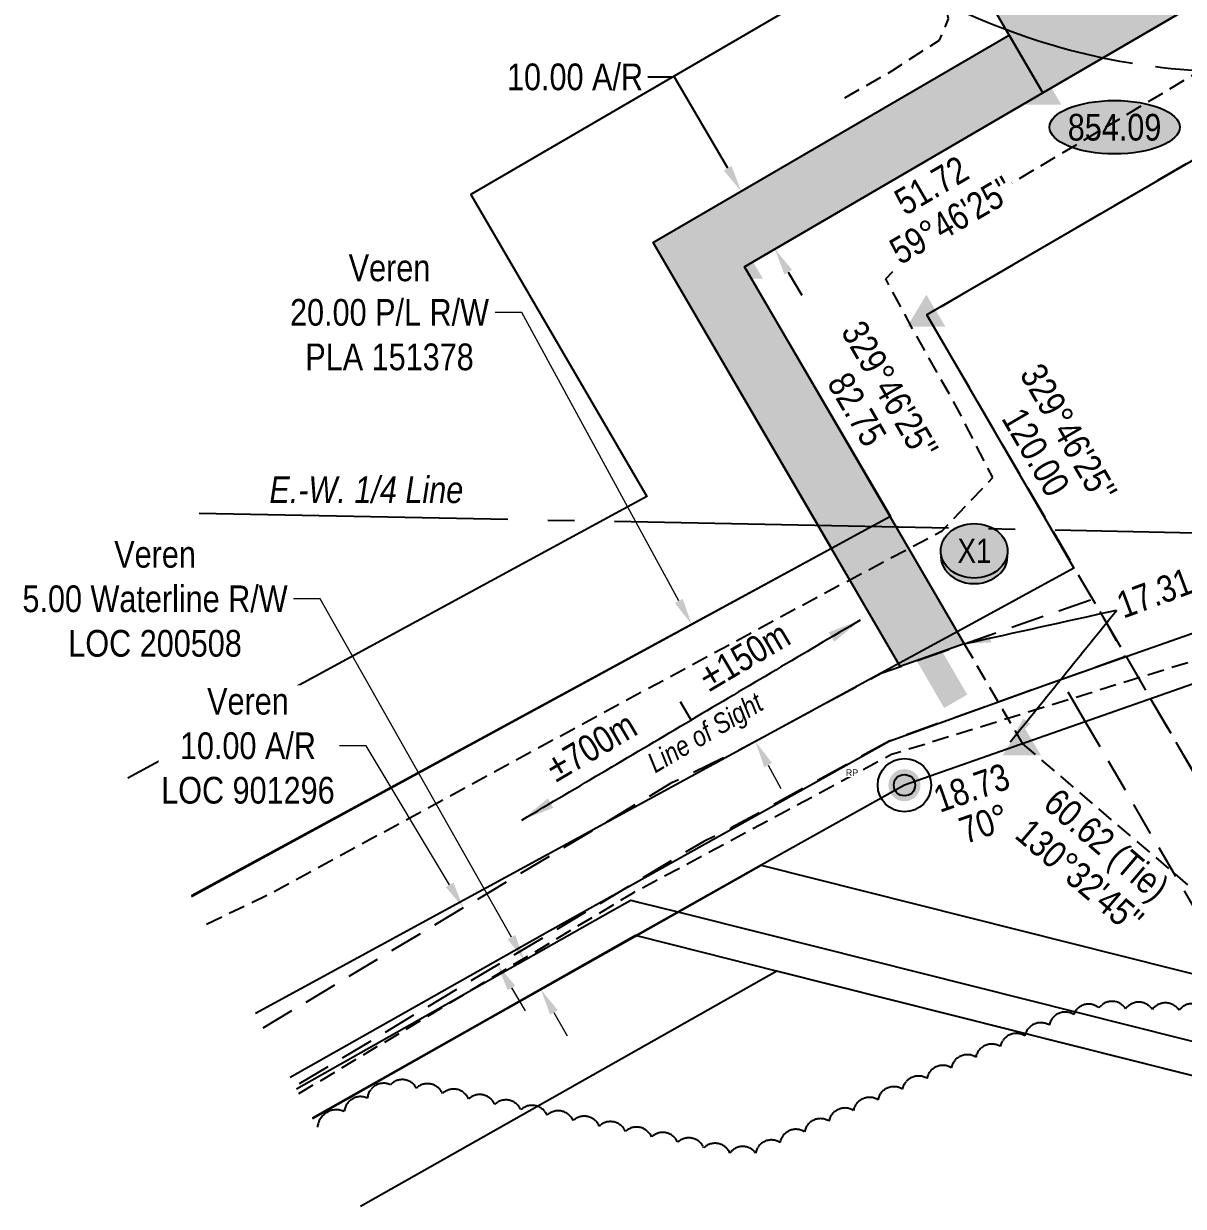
# Model space of a CAD drawing. Extents: x 398953 to 418778, y 6021401 to 6052343.
# Drawn here: x 416546.2 to 416980.5, y 6047660.3 to 6048103.3 of the extents above; entities that cross this region are included whole.
import ezdxf
from ezdxf.enums import TextEntityAlignment as Align

# ---------------------------------------------------------------- set-up
doc = ezdxf.new("R2018")
doc.units = 0
doc.header["$LTSCALE"] = 5
doc.header["$PDSIZE"] = 0.5
for name, pattern in [('0', [1, 1, 0]), ('foc-ACCESSROAD', [3.75, 2.5, -1.25]), ('foc-BUFFER', [16.75, 15, -1.75]), ('foc-QUARTERLINE', [33, 25, -3, 2, -3]), ('foc-TRAV', [1.875, 1.25, -0.625]), ('UG_PIPE', [1.875, 1.25, -0.625])]:
    doc.linetypes.add(name, pattern=pattern)
doc.layers.get('Defpoints').update_dxf_attribs({"color": 9})
for name, color, linetype in [('35', 37, 'Continuous'), ('AS-PIPE-UG', 44, 'UG_PIPE'), ('AS-ROADS', 254, 'Continuous'), ('AUX-BUFFER', 7, 'foc-BUFFER'), ('C-AR', 13, 'foc-ACCESSROAD'), ('C-RW', 13, 'Continuous'), ('F-RW', 190, 'Continuous'), ('F-WS', 190, 'foc-ACCESSROAD'), ('L-BD', 7, 'Continuous'), ('L-MON', 1, 'Continuous'), ('L-QSEC', 8, 'foc-QUARTERLINE'), ('L-SECQ', 8, 'foc-QUARTERLINE'), ('P-CROSSINGS', 250, 'Continuous'), ('P-ELEVATION', 7, 'Continuous'), ('P-PROPOSED', 10, 'Continuous'), ('P-PROPOSED-H', 21, 'Continuous'), ('P-TRAV', 4, 'foc-TRAV'), ('P-TXT', 4, 'Continuous'), ('T-BUSH', 110, '0')]:
    doc.layers.add(name, color=color, linetype=linetype)
doc.layers.add('C-AR-T', color=13, linetype='Continuous', lineweight=9)
doc.layers.add('C-RW-T', color=13, linetype='Continuous', lineweight=9)
doc.styles.add('80', font='ARIALN.TTF', dxfattribs={"height": 10})
doc.styles.add('80CG', font='ARIALN.TTF', dxfattribs={"height": 10})
doc.styles.add('80L', font='ARIALN.TTF', dxfattribs={"height": 10})
doc.styles.add('Crossing', font='ARIALN.TTF', dxfattribs={"height": 10})
doc.styles.get("Standard").update_dxf_attribs({"font": 'ARIALN.TTF'})
doc.dimstyles.new('COMPASS', dxfattribs={"dimscale": 5, "dimtxt": 10, "dimasz": 2.5, "dimexe": 0.2, "dimexo": 0.0625, "dimgap": 0.5, "dimtad": 0, "dimtih": 1, "dimtoh": 1, "dimzin": 0, "dimdsep": 46, "dimtxsty": '80', "dimcen": 0.1, "dimse1": 1, "dimse2": 1, "dimclrd": 256, "dimclrt": 256, "dimaunit": 1, "dimadec": 4, "dimazin": 0, "dimtfac": 0.06, "dimtofl": 0, "dimtmove": 0, "dimatfit": 1, "dimfxl": 0.2, "dimtolj": 1, "dimtzin": 0, "dimlwd": -1, "dimarcsym": 0})
doc.dimstyles.new('Compass 5 000', dxfattribs={"dimscale": 5, "dimtxt": 9, "dimasz": 2, "dimexe": 0.2, "dimexo": 0.0625, "dimgap": 0.5, "dimtad": 0, "dimtih": 1, "dimtoh": 1, "dimzin": 0, "dimdsep": 46, "dimtxsty": '80CG', "dimcen": 0.1, "dimse1": 1, "dimse2": 1, "dimclrd": 256, "dimclrt": 256, "dimaunit": 1, "dimadec": 4, "dimazin": 0, "dimtfac": 0.06, "dimtofl": 0, "dimtmove": 0, "dimatfit": 1, "dimfxl": 0.2, "dimtolj": 1, "dimtzin": 0, "dimlwd": -1, "dimarcsym": 0})

# ---------------------------------------------------------------- blocks, each defined once
blk = doc.blocks.new('xing2')
h = blk.add_hatch(color=50)
h.dxf.hatch_style = 1
edge = h.paths.add_edge_path()
edge.add_ellipse((0, 0), major_axis=(-12.5, 0), ratio=0.816297, start_angle=0, end_angle=360)
h = blk.add_hatch(color=250)
h.dxf.hatch_style = 1
edge = h.paths.add_edge_path()
edge.add_ellipse((0, -2.05), major_axis=(-12.5, 0), ratio=0.816297, start_angle=0, end_angle=180)
edge.add_line((12.5, -2.05), (12.5, 0))
edge.add_ellipse((0, 0), major_axis=(-12.5, 0), ratio=0.816297, start_angle=0, end_angle=180, ccw=False)
edge.add_line((-12.5, 0), (-12.5, -2.05))
at = {"color": 250}
blk.add_ellipse((0, 0), major_axis=(-12.5, 0), ratio=0.816297, dxfattribs=at)
blk.add_ellipse((0, -2.05), major_axis=(-12.5, 0), ratio=0.816297, start_param=0, end_param=3.141593, dxfattribs=at)
at = {"color": 250, "style": 'Crossing'}
blk.add_attdef('CROSSING', text='', height=9, dxfattribs=at).set_placement((0.09, 0.02), align=Align.MIDDLE_CENTER)
at = {"color": 250, "style": 'Crossing', "flags": 1}
for tag, p in [('OWNER', (0.09, -12.49)), ('DESCRIPTION', (0.09, -25.77)), ('LOCATION', (0.09, -39.3)), ('DWG_REF', (0.09, -52.84))]:
    blk.add_attdef(tag, text='', height=9, dxfattribs=at).set_placement(p, align=Align.MIDDLE_CENTER)
blk = doc.blocks.new('*D51')
at = {"layer": 'Defpoints', "color": 0, "transparency": 16777216}
for p in [(416855.63, 6048064.21), (416814.91, 6048040.48), (416868.21, 6048042.62)]:
    blk.add_point(p, dxfattribs=at)
at = {"layer": 'P-TXT', "transparency": 16777216}
for p, q in [((416789.96, 6048083.3), (416779.96, 6048083.3)), ((416809.87, 6048049.12), (416789.96, 6048083.3)), ((416832.52, 6048010.25), (416837.55, 6048001.61))]:
    blk.add_line(p, q, dxfattribs=at)
for points in [[(416811.31, 6048049.96), (416808.43, 6048048.28), (416814.91, 6048040.48)], [(416833.96, 6048011.09), (416831.08, 6048009.41), (416827.49, 6048018.89)]]:
    blk.add_solid(points, dxfattribs=at)
at = {"layer": 'P-TXT', "transparency": 16777216, "insert": (416752.68, 6048083.3), "char_height": 10, "attachment_point": 5, "style": '80CG'}
blk.add_mtext('\\A1;10.00 A/R', dxfattribs=at)
blk = doc.blocks.new('fdia')
at = {"color": 255, "const_width": 1}
blk.add_lwpolyline([(-0.5, 0, 1), (0.5, 0, 1)], format="xyb", close=True, dxfattribs=at)
blk = doc.blocks.new('Fdiaa')
blk.add_blockref('fdia', (0, 0))
blk = doc.blocks.new('fdib')
at = {"color": 1, "const_width": 1.6}
blk.add_lwpolyline([(-0.4, 0, 1), (0.4, 0, 1)], format="xyb", close=True, dxfattribs=at)
at = {"color": 1}
blk.add_circle((0, 0), 0.8, dxfattribs=at)
blk = doc.blocks.new('Fdibb')
blk.add_blockref('fdib', (0, 0))
blk = doc.blocks.new('fdicc')
for name in ['Fdibb', 'Fdiaa']:
    blk.add_blockref(name, (0, 0))
blk = doc.blocks.new('FDI')
blk.add_blockref('fdicc', (0, 0))
blk = doc.blocks.new('STRIA')
blk.add_hatch(color=255).paths.add_polyline_path([(-0.041, 1.521), (-1.475, -0.867), (1.392, -0.867)])
blk = doc.blocks.new('STRIAA')
blk.add_blockref('STRIA', (0, 0))
blk = doc.blocks.new('STRIB')
at = {"color": 1}
blk.add_solid([(-1.121, -0.667), (-0.041, 1.133), (1.039, -0.667)], dxfattribs=at)
blk = doc.blocks.new('STRIBB')
blk.add_blockref('STRIB', (0, 0))
blk = doc.blocks.new('STRICC')
for name in ['STRIAA', 'STRIBB']:
    blk.add_blockref(name, (0, 0))
blk = doc.blocks.new('fdspike')
blk.add_blockref('STRICC', (0, 0))
blk = doc.blocks.new('we')
at = {"layer": 'P-ELEVATION'}
h = blk.add_hatch(color=111, dxfattribs=at)
h.dxf.hatch_style = 1
edge = h.paths.add_edge_path()
edge.add_ellipse((0, 0), major_axis=(-24.38, 0), ratio=0.410256, start_angle=0, end_angle=360)
at = {"layer": 'P-ELEVATION', "color": 7, "flags": 128}
blk.add_lwpolyline([(0, 0, 12.5, 0, 0), (-12.42, -6.43, 0, 0, 0)], format="xyseb", dxfattribs=at)
at = {"layer": 'P-ELEVATION', "color": 7}
blk.add_ellipse((0, 0), major_axis=(-24.38, 0), ratio=0.410256, dxfattribs=at)
at = {"layer": 'P-ELEVATION', "style": '80'}
blk.add_attdef('ELEVATION', text='', height=10, dxfattribs=at).set_placement((0, 0), align=Align.MIDDLE_CENTER)
blk = doc.blocks.new('*D59')
at = {"layer": 'C-RW-T', "transparency": 16777216}
for p, q in [((416732.76, 6047995.1), (416722.76, 6047995.1)), ((416791.55, 6047887.09), (416732.76, 6047995.1)), ((416825, 6047825.64), (416829.79, 6047816.86))]:
    blk.add_line(p, q, dxfattribs=at)
at = {"layer": 'C-RW-T', "linetype": 'Continuous', "transparency": 16777216}
for points in [[(416793.02, 6047887.89), (416790.09, 6047886.29), (416796.33, 6047878.31)], [(416826.47, 6047826.44), (416823.54, 6047824.84), (416820.22, 6047834.42)]]:
    blk.add_solid(points, dxfattribs=at)
at = {"layer": 'Defpoints', "color": 0, "linetype": 'Continuous', "transparency": 16777216}
for p in [(416805.69, 6047883.4), (416796.33, 6047878.31), (416829.58, 6047839.51)]:
    blk.add_point(p, dxfattribs=at)
at = {"layer": 'C-RW-T', "linetype": 'Continuous', "transparency": 16777216, "insert": (416683.22, 6047995.1), "char_height": 10, "attachment_point": 5, "style": '80CG', "bg_fill": 3, "box_fill_scale": 1.1, "bg_fill_color": 256, "bg_fill_true_color": 13158600, "bg_fill_transparency": 0}
blk.add_mtext('\\A1;Veren\\P20.00 P/L R/W\\PPLA 151378', dxfattribs=at)
blk = doc.blocks.new('*U61')
at = {"layer": '35', "color": 3}
blk.add_circle((0, 0), 10, dxfattribs=at)
at = {"layer": '35', "color": 3, "lineweight": 30, "flags": 104}
blk.add_attdef('RP', text='', height=10, dxfattribs=at).set_placement((-21.99, 5.92), align=Align.MIDDLE_CENTER)
blk = doc.blocks.new('*D66')
at = {"layer": 'C-AR-T', "transparency": 16777216}
for p, q in [((416657.3, 6047887.82), (416647.3, 6047887.82)), ((416728.85, 6047761.17), (416657.3, 6047887.82)), ((416744.78, 6047732.97), (416749.7, 6047724.26))]:
    blk.add_line(p, q, dxfattribs=at)
for points in [[(416730.3, 6047761.99), (416727.4, 6047760.35), (416733.77, 6047752.46)], [(416746.23, 6047733.79), (416743.33, 6047732.15), (416739.86, 6047741.67)]]:
    blk.add_solid(points, dxfattribs=at)
at = {"layer": 'Defpoints', "color": 0, "transparency": 16777216}
for p in [(416733.77, 6047752.46), (416684.72, 6047724.76), (416690.82, 6047713.97)]:
    blk.add_point(p, dxfattribs=at)
at = {"layer": 'C-AR-T', "transparency": 16777216, "insert": (416595.43, 6047887.82), "char_height": 10, "attachment_point": 5, "style": '80CG'}
blk.add_mtext('\\A1;Veren\\P5.00 Waterline R/W\\PLOC 200508', dxfattribs=at)
blk = doc.blocks.new('*D67')
at = {"layer": 'C-AR-T', "transparency": 16777216}
for p, q in [((416674.51, 6047832.79), (416664.51, 6047832.79)), ((416705.71, 6047780.76), (416674.51, 6047832.79)), ((416728.85, 6047742.18), (416733.99, 6047733.6))]:
    blk.add_line(p, q, dxfattribs=at)
for points in [[(416707.14, 6047781.62), (416704.28, 6047779.9), (416710.85, 6047772.19)], [(416730.28, 6047743.04), (416727.42, 6047741.32), (416723.71, 6047750.76)]]:
    blk.add_solid(points, dxfattribs=at)
at = {"layer": 'Defpoints', "color": 0, "transparency": 16777216}
for p in [(416710.85, 6047772.19), (416698.21, 6047764.6), (416711.06, 6047743.17)]:
    blk.add_point(p, dxfattribs=at)
at = {"layer": 'C-AR-T', "transparency": 16777216, "insert": (416630.21, 6047832.79), "char_height": 10, "attachment_point": 5, "style": '80CG', "bg_fill": 3, "box_fill_scale": 1.1, "bg_fill_color": 256, "bg_fill_true_color": 13158600, "bg_fill_transparency": 0}
blk.add_mtext('\\A1;Veren\\P10.00 A/R\\PLOC 901296', dxfattribs=at)

msp = doc.modelspace()

# ---------------------------------------------------------------- hatches: boundary and pattern name
at = {"layer": 'P-PROPOSED-H'}
h = msp.add_hatch(color=256, dxfattribs=at)
h.dxf.hatch_style = 1
h.paths.add_polyline_path([(417161.605, 6048213.553), (416927.812, 6048077.342), (416732.827, 6048412.015), (417241.314, 6048708.267), (417590.374, 6048405.77), (417848.017, 6048001.888), (417799.085, 6047902.379), (417776.333, 6047902.825), (417671.283, 6047922.256), (417293.248, 6047987.602)])
h = msp.add_hatch(color=256, dxfattribs=at)
h.dxf.hatch_style = 1
h.paths.add_polyline_path([(416874.436, 6047862.573), (416781.965, 6048021.29), (416915.232, 6048098.934), (416927.812, 6048077.342), (416816.136, 6048012.278), (416898.446, 6047871.002)])

# ---------------------------------------------------------------- linework, layer by layer
at = {"layer": 'AS-PIPE-UG', "flags": 128}
for points in [[(416853.658, 6048075.483), (416871.536, 6048085.725), (416889.174, 6048097.155), (416892.573, 6048105.135), (416889.706, 6048116.977), (416869.808, 6048145.224), (416855.702, 6048170.079), (416856.654, 6048192.579), (416886.732, 6048213.521), (416925.197, 6048233.787)], [(416614.748, 6047766.091), (416639.107, 6047777.745), (416761.501, 6047844.3), (416846.404, 6047890.164), (416890.17, 6047913.341), (416909.088, 6047933.282), (416895.88, 6047959.076), (416879.27, 6047988.675), (416869.096, 6048007.68), (416884.166, 6048024.485), (416990.267, 6048087.766), (417138.252, 6048175.998), (417145.807, 6048179.388), (417155.861, 6048181.111), (417161.154, 6048174.171), (417180.881, 6048140.289), (417206.152, 6048095.473), (417219.182, 6048069.751), (417238.244, 6048035.129), (417253.923, 6048005.686), (417268.897, 6047979.46), (417287.338, 6047973.821), (417324.587, 6047968.383), (417370.042, 6047963.553), (417431.61, 6047952.776), (417496.038, 6047939.241), (417564.097, 6047926.528), (417609.449, 6047917.363), (417677.166, 6047904.056), (417738.118, 6047892.809), (417809.314, 6047883.441), (417865.84, 6047870.358), (417911.786, 6047858.972), (417972.73, 6047853.241)], [(416649.321, 6047702.579), (416774.703, 6047777.929), (416871.233, 6047829.658), (417021.013, 6047876.165), (417102.185, 6047902.217)]]:
    msp.add_lwpolyline(points, dxfattribs=at)
at = {"layer": 'AS-ROADS', "const_width": 9.996, "flags": 128}
msp.add_lwpolyline([(416895.219, 6047849.501), (416799.257, 6048014.622), (416929.155, 6048096.244)], dxfattribs=at)
at = {"layer": 'AUX-BUFFER', "color": 251, "linetype": 'foc-BUFFER', "flags": 128}
msp.add_lwpolyline([(417205.315, 6048724.482, -0.4056006), (417335.86, 6048401.734), (417281.913, 6048269.095, -0.1657645), (417176.208, 6048147.31), (417127.624, 6048119.011, -0.4383821), (416776.363, 6048227.236), (416738.539, 6048306.421, -0.3904511), (416838.253, 6048630.061), (416978.609, 6048711.813, -0.0184758), (416994.894, 6048720.509)], format="xyb", dxfattribs=at)
at = {"layer": 'C-AR', "flags": 128}
msp.add_lwpolyline([(416635.901, 6047727.232), (416762.718, 6047803.292), (416788.981, 6047819.044), (416814.149, 6047831.29), (416867.252, 6047860.022), (416946.434, 6047887.819), (416951.837, 6047878.55), (416958.563, 6047866.112), (416958.563, 6047866.112), (416958.573, 6047866.117), (416870.25, 6047834.591), (416811.194, 6047802.062), (416800.897, 6047797.051), (416777.768, 6047783.18), (416647.859, 6047705.265)], dxfattribs=at)
at = {"layer": 'C-AR'}
msp.add_lwpolyline([(418008.448, 6047682.14), (417955.403, 6047692.615), (417959.93, 6047717.204), (417644.838, 6047774.968), (417323.592, 6047830.542), (417045.045, 6047668.58), (417027.731, 6047698.229), (417018.903, 6047713.318), (417003.621, 6047739.468), (417001.231, 6047743.557), (416987.141, 6047767.67), (416943.605, 6047842.179), (416934.55, 6047857.675), (416958.998, 6047866.267), (416968.221, 6047850.445), (417018.597, 6047763.349), (417035.432, 6047735.151), (417047.732, 6047713.539), (417054.04, 6047702.733), (417318.953, 6047856.779), (417421.999, 6047839.005), (417649.213, 6047799.585), (418017.537, 6047731.206)], dxfattribs=at)
at = {"layer": 'C-RW', "flags": 128}
msp.add_lwpolyline([(416609.117, 6047776.829), (416848.673, 6047906.793), (416781.965, 6048021.29), (416915.232, 6048098.934), (416732.827, 6048412.015), (416689.643, 6048386.856), (416846.889, 6048116.958), (416713.622, 6048039.314), (416779.552, 6047926.153), (416585.284, 6047820.758)], dxfattribs=at)
at = {"layer": 'C-RW'}
for points in [[(416609.134, 6047776.406), (416848.917, 6047906.932), (416858.336, 6047912.046), (416870.754, 6047918.856), (416816.112, 6048012.221), (416927.812, 6048077.342), (417161.599, 6048213.515), (417293.248, 6047987.602), (417671.283, 6047922.256), (417776.333, 6047902.825), (418040.271, 6047853.932)], [(418031.189, 6047804.904), (417662.64, 6047873.325), (417514.007, 6047899.033), (417303.508, 6047935.486), (417261.453, 6047942.766), (417143.781, 6048145.107), (416884.467, 6047994.302), (416932.926, 6047910.563), (416939.442, 6047899.319), (416896.049, 6047875.698), (416874.177, 6047863.792), (416633.023, 6047732.519)], [(416648.363, 6047704.339), (416765.944, 6047770.758), (416773.563, 6047775.062), (416776.984, 6047774.201), (416791.139, 6047770.639), (416823.442, 6047762.509), (417018.899, 6047713.322), (417038.756, 6047708.325), (417047.728, 6047713.541), (417316.595, 6047869.866), (417414.717, 6047852.874), (417651.407, 6047811.89), (418019.813, 6047743.495)], [(418017.537, 6047731.209), (417649.209, 6047799.589), (417422.921, 6047838.776), (417318.949, 6047856.782), (417054.037, 6047702.728), (417040.704, 6047694.976), (417027.729, 6047698.24), (416828.071, 6047748.453), (416800.581, 6047755.377), (416775.357, 6047761.725), (416719.115, 6047729.954), (416654.338, 6047693.363)]]:
    msp.add_lwpolyline(points, dxfattribs=at)
at = {"layer": 'F-RW'}
for points in [[(417193.499, 6048232.108), (417340.307, 6047980.73), (417373.083, 6047924.414), (417385.551, 6047902.973), (417398.553, 6047880.639), (417414.376, 6047852.563), (417422.341, 6047838.876), (417318.953, 6047856.779), (417054.04, 6047702.733), (417040.704, 6047694.976), (417040.704, 6047694.976), (416828.216, 6047748.417), (416672.31, 6047660.348)], [(416654.387, 6047693.272), (416718.775, 6047729.644), (416775.017, 6047761.415), (416790.799, 6047770.329), (416822.339, 6047788.146), (417034.73, 6047734.741), (417294.045, 6047885.546), (417311.559, 6047895.732), (417350.751, 6047888.903), (417342.895, 6047902.385), (417325.863, 6047931.615), (417293.248, 6047987.602), (417161.602, 6048213.538)], [(416645.973, 6047708.731), (416743.245, 6047763.678), (416870.25, 6047834.591), (416931.366, 6047856.563), (417077.143, 6047907.759), (417138.146, 6047929.2), (417234.184, 6047932.894), (417303.306, 6047935.553), (417513.807, 6047899.096), (417662.438, 6047873.389), (418031.194, 6047804.93)], [(418024.352, 6047767.998), (417655.879, 6047836.156), (417300.752, 6047897.546), (417300.752, 6047897.546), (417077.462, 6047888.793), (416876.044, 6047818.086), (416876.044, 6047818.086), (416822.339, 6047788.146), (416719.108, 6047729.95), (416654.338, 6047693.363)]]:
    msp.add_lwpolyline(points, dxfattribs=at)
at = {"layer": 'F-WS', "flags": 128}
msp.add_lwpolyline([(417143.554, 6048145.214), (416884.437, 6047994.168), (417035.432, 6047735.151), (417294.527, 6047886.122)], close=True, dxfattribs=at)
at = {"layer": 'L-SECQ'}
msp.add_line((418047.266, 6047891.692), (416611.946, 6047919.837), dxfattribs=at)
at = {"layer": 'P-PROPOSED', "flags": 128}
for points in [[(417161.605, 6048213.553), (416927.812, 6048077.342), (416732.827, 6048412.015), (417241.314, 6048708.267), (417590.374, 6048405.77), (417848.017, 6048001.888), (417799.085, 6047902.379), (417776.333, 6047902.825), (417671.283, 6047922.256), (417293.248, 6047987.602)], [(416874.436, 6047862.573), (416781.965, 6048021.29), (416915.232, 6048098.934), (416927.812, 6048077.342), (416816.136, 6048012.278), (416898.446, 6047871.002)]]:
    msp.add_lwpolyline(points, close=True, dxfattribs=at)
at = {"layer": 'P-TRAV', "flags": 128}
for points in [[(416898.446, 6047871.002), (416920.219, 6047833.588)], [(416920.219, 6047833.588), (417035.432, 6047735.151)]]:
    msp.add_lwpolyline(points, dxfattribs=at)
at = {"layer": 'T-BUSH', "flags": 128}
msp.add_lwpolyline([(418023.601, 6047763.869, 0.5205671), (418013.764, 6047765.647, 0.5205671), (418003.928, 6047767.425, 0.5205671), (417994.092, 6047769.203, 0.5205671), (417984.256, 6047770.981, 0.5205671), (417974.42, 6047772.759, 0.5205671), (417964.583, 6047774.537, 0.5205671), (417954.747, 6047776.315, 0.5205671), (417944.911, 6047778.093, 0.5205671), (417935.075, 6047779.871, 0.5205671), (417925.238, 6047781.649, 0.5205671), (417915.402, 6047783.427, 0.5205671), (417905.566, 6047785.205, 0.5205671), (417895.73, 6047786.983, 0.5205671), (417885.893, 6047788.761, 0.5205671), (417876.057, 6047790.54, 0.5205671), (417866.221, 6047792.318, 0.5205671), (417856.385, 6047794.096, 0.5205671), (417846.549, 6047795.874, 0.5205671), (417836.712, 6047797.652, 0.5205671), (417826.876, 6047799.43, 0.5205671), (417817.04, 6047801.208, 0.5205671), (417807.204, 6047802.986, 0.5205671), (417797.367, 6047804.764, 0.5205671), (417787.531, 6047806.542, 0.5205671), (417777.695, 6047808.32, 0.5205671), (417767.859, 6047810.098, 0.5205671), (417758.022, 6047811.876, 0.5205671), (417748.186, 6047813.654, 0.5205671), (417738.35, 6047815.432, 0.5205671), (417728.514, 6047817.21, 0.5205671), (417718.678, 6047818.988, 0.5205671), (417708.841, 6047820.766, 0.5205671), (417699.005, 6047822.544, 0.5205671), (417689.169, 6047824.322, 0.5205671), (417679.333, 6047826.1, 0.5205671), (417669.496, 6047827.878, 0.5205671), (417659.66, 6047829.657, 0.5205671), (417649.824, 6047831.435, 0.5205671), (417639.988, 6047833.213, 0.5205671), (417630.151, 6047834.991, 0.5205671), (417620.315, 6047836.769, 0.5205671), (417610.479, 6047838.547, 0.5205671), (417600.643, 6047840.325, 0.5205671), (417590.807, 6047842.103, 0.5205671), (417580.97, 6047843.881, 0.5205671), (417571.134, 6047845.659, 0.5205671), (417561.298, 6047847.437, 0.5205671), (417551.462, 6047849.215, 0.5205671), (417541.625, 6047850.993, 0.5205671), (417531.789, 6047852.771, 0.5205671), (417521.953, 6047854.549, 0.5205671), (417512.117, 6047856.327, 0.5205671), (417502.281, 6047858.105, 0.5205671), (417492.444, 6047859.883, 0.5205671), (417482.608, 6047861.661, 0.5205671), (417472.772, 6047863.439, 0.5205671), (417462.936, 6047865.217, 0.5205671), (417453.099, 6047866.995, 0.5205671), (417443.263, 6047868.773, 0.5205671), (417433.427, 6047870.552, 0.5205671), (417423.591, 6047872.33, 0.5205671), (417413.754, 6047874.108, 0.5205671), (417403.918, 6047875.886, 0.5205671), (417394.082, 6047877.664, 0.5205671), (417384.246, 6047879.442, 0.5205671), (417374.41, 6047881.22, 0.5205671), (417364.573, 6047882.998, 0.5205671), (417354.737, 6047884.776, 0.5205671), (417344.901, 6047886.554, 0.5205671), (417335.065, 6047888.332, 0.5205671), (417325.228, 6047890.11, 0.5205671), (417315.392, 6047891.888, 0.5205671), (417306.303, 6047889.185, 0.5205671), (417297.575, 6047884.313, 0.5205671), (417288.922, 6047879.31, 0.5205671), (417280.285, 6047874.278, 0.5205671), (417271.648, 6047869.247, 0.5205671), (417263.011, 6047864.216, 0.5205671), (417254.373, 6047859.185, 0.5205671), (417245.736, 6047854.154, 0.5205671), (417237.099, 6047849.123, 0.5205671), (417228.462, 6047844.092, 0.5205671), (417219.825, 6047839.061, 0.5205671), (417211.187, 6047834.03, 0.5205671), (417202.55, 6047828.999, 0.5205671), (417193.913, 6047823.968, 0.5205671), (417185.276, 6047818.937, 0.5205671), (417176.639, 6047813.905, 0.5205671), (417168.001, 6047808.874, 0.5205671), (417159.364, 6047803.843, 0.5205671), (417150.727, 6047798.812, 0.5205671), (417142.09, 6047793.781, 0.5205671), (417133.453, 6047788.75, 0.5205671), (417124.816, 6047783.719, 0.5205671), (417116.178, 6047778.688, 0.5205671), (417107.541, 6047773.657, 0.5205671), (417098.904, 6047768.626, 0.5205671), (417090.267, 6047763.595, 0.5205671), (417081.63, 6047758.564, 0.5205671), (417072.992, 6047753.532, 0.5205671), (417064.355, 6047748.501, 0.5205671), (417055.718, 6047743.47, 0.5205671), (417047.081, 6047738.439, 0.5205671), (417038.444, 6047733.408, 0.5205671), (417028.8, 6047732.334, 0.5205671), (417018.809, 6047732.626, 0.5205671), (417008.817, 6047732.919, 0.5205671), (416998.826, 6047733.211, 0.5205671), (416988.834, 6047733.503, 0.5205671), (416978.843, 6047733.796, 0.5205671), (416968.852, 6047734.088, 0.5205671), (416958.86, 6047734.38, 0.5205671), (416948.869, 6047734.673, 0.5205671), (416939.41, 6047732.21, 0.5205671), (416930.246, 6047728.219, 0.5205671), (416921.081, 6047724.227, 0.5205671), (416911.917, 6047720.235, 0.5205671), (416902.753, 6047716.244, 0.5205671), (416893.589, 6047712.252, 0.5205671), (416884.425, 6047708.261, 0.5205671), (416875.261, 6047704.269, 0.5205671), (416866.097, 6047700.277, 0.5205671), (416856.933, 6047696.286, 0.5205671), (416847.769, 6047692.294, 0.5205671), (416838.605, 6047688.303, 0.5205671), (416829.441, 6047684.311, 0.5205671), (416820.277, 6047680.319, 0.5205671), (416810.705, 6047680.267, 0.5205671), (416800.918, 6047682.298, 0.5205671), (416791.131, 6047684.329, 0.5205671), (416781.343, 6047686.359, 0.5205671), (416771.556, 6047688.39, 0.5205671), (416761.769, 6047690.421, 0.5205671), (416751.982, 6047692.451, 0.5205671), (416742.195, 6047694.482, 0.5205671), (416732.407, 6047696.512, 0.5205671), (416722.62, 6047698.543, 0.5205671), (416712.833, 6047700.574, 0.5205671), (416703.046, 6047702.604, 0.5205671), (416693.259, 6047704.635, 0.5205671), (416683.598, 6047705.884, 0.5205671), (416674.952, 6047700.868, 0.5205671), (416666.306, 6047695.852, 0.5205671), (416656.252, 6047690.018, 0.5205671)], format="xyb", dxfattribs=at)

# ---------------------------------------------------------------- block references
at = {"layer": 'L-BD'}
msp.add_blockref('we', (416954.71, 6048064.51), dxfattribs=at).add_auto_attribs({'ELEVATION': '854.09'})
at = {"layer": 'L-BD', "color": 6}
ref = msp.add_blockref('*U61', (416876.044, 6047818.086), dxfattribs=dict(at, xscale=0.99956411, yscale=0.99956411, zscale=0.99956411))
lines = msp.add_mtext('RP', dxfattribs={"layer": '35', "color": 3, "insert": (416854.067, 6047824), "char_height": 2.5, "attachment_point": 1, "bg_fill": 3, "box_fill_scale": 1.15, "bg_fill_color": 256, "bg_fill_transparency": 0})
ref.add_attrib('RP', '', (416854.067, 6047824), dxfattribs={"flags": 104}).embed_mtext(lines)
at = {"layer": 'L-MON', "xscale": 4.999999999999924, "yscale": 4.999999999999924, "zscale": 4.999999999999924}
for name, p in [('fdspike', (416927.812, 6048077.342)), ('fdspike', (416884.437, 6047994.168)), ('fdspike', (416920.219, 6047833.588)), ('FDI', (416876.044, 6047818.086))]:
    msp.add_blockref(name, p, dxfattribs=at)
at = {"layer": 'P-CROSSINGS'}
ref = msp.add_blockref('xing2', (416902.146, 6047905.837), dxfattribs=dict(at, xscale=0.99956411, yscale=0.99956411, zscale=0.99956411))
ref.add_attrib('CROSSING', 'X1', dxfattribs={"layer": '0', "color": 250, "height": 8.9961, "style": '80L'}).set_placement((416902.235, 6047905.857), align=Align.MIDDLE_CENTER)

# ---------------------------------------------------------------- texts
at = {"layer": 'L-BD', "style": '80L'}
for s, height, rotation, p in [("329°46'25''", 9.99564, 300.22, (416870.626, 6047966.031)), ("329°46'25''", 9.99564, 300.2402, (416937.56, 6047950.025)), ('82.75', 9.9956, 300.22, (416858.318, 6047958.862)), ('120.00', 9.9956, 300.2402, (416925.254, 6047942.852)), ('18.73', 9.9956, 19.3436, (416901.147, 6047817.16)), ('60.62 (Tie)', 9.99564, 319.4894, (416950.92, 6047794.895)), ('70°', 9.9956, 19.3436, (416905.865, 6047803.721)), ("130°32'45''", 9.99564, 319.4894, (416941.667, 6047784.066))]:
    msp.add_text(s, height=height, rotation=rotation, dxfattribs=at).set_placement(p, align=Align.MIDDLE)
at = {"layer": 'L-QSEC', "insert": (416638.25, 6047933.752), "char_height": 10, "attachment_point": 1, "style": '80L'}
msp.add_mtext_dynamic_manual_height_columns('{\\fArial Narrow|b0|i1|c0|p18;E.-W. 1/4 Line}', width=87.92874, gutter_width=45, heights=[0], dxfattribs=at)

# ---------------------------------------------------------------- leaders
at = {"layer": 'L-BD', "color": 6, "path_type": 1}
for points in [[(416898.446, 6047871.002), (416955.564, 6047883.661)], [(416915.556, 6047834.275), (416955.564, 6047883.661)]]:
    msp.add_leader(points, dimstyle='Compass 5 000', override={"dimgap": 0.5, "dimtad": 0}, dxfattribs=at)

# ---------------------------------------------------------------- next in the draw order: texts
at = {"layer": 'L-BD', "insert": (416862.071, 6048034.484), "char_height": 9.99564, "width": 49.91452, "attachment_point": 1, "rotation": 30.2257, "line_spacing_factor": 0.9, "style": '80L', "bg_fill": 3, "box_fill_scale": 1.15, "bg_fill_color": 256, "bg_fill_true_color": 256, "bg_fill_transparency": 0}
msp.add_mtext("\\pxqc;51.72 59°46'25''", dxfattribs=at)
at = {"layer": 'L-BD', "insert": (416980.475, 6047899.431), "char_height": 9.99564, "width": 54.51006, "attachment_point": 2, "rotation": 20.43283, "style": '80L', "bg_fill": 3, "box_fill_scale": 1.15, "bg_fill_color": 256, "bg_fill_true_color": 256, "bg_fill_transparency": 0}
msp.add_mtext('17.31 calc.', dxfattribs=at)

# ---------------------------------------------------------------- next in the draw order: dimensions: what is measured, and where the dimension line sits
at = {"layer": 'C-RW-T', "color": 6, "linetype": 'Continuous'}
dim = msp.add_linear_dim(base=(416796.333, 6047878.308), p1=(416829.576, 6047839.513), p2=(416805.686, 6047883.4), angle=118.56171, text='Veren\\P20.00 P/L R/W\\PPLA 151378', dimstyle='Compass 5 000', override={"dimtfill": 1}, dxfattribs=at)
dim.commit()
dim.dimension.update_dxf_attribs({"geometry": '*D59', "text_midpoint": (416683.221, 6047995.1), "dimtype": 161})

# ---------------------------------------------------------------- next in the draw order: linework, layer by layer
msp.add_line((416796.134, 6047842.466), (416792.123, 6047849.253))

# ---------------------------------------------------------------- next in the draw order: block references
at = {"layer": 'L-MON', "xscale": 4.999999999999924, "yscale": 4.999999999999924, "zscale": 4.999999999999924}
msp.add_blockref('fdspike', (416816.085, 6048012.184), dxfattribs=at)

# ---------------------------------------------------------------- next in the draw order: texts
at = {"attachment_point": 1, "rotation": 30.58394, "style": '80'}
for s, insert, char_height, width in [('%%P150m', (416797.878, 6047861.496), 10, 42.11121), ('\\pxqc;{\\fArial Narrow|b0|i1|c0|p34;Line of Sigh\\T1.55;t}', (416757.251, 6047816.095), 7.5, 99.34793), ('%%P700m', (416740.484, 6047827.575), 10, 42.11121)]:
    msp.add_mtext(s, dxfattribs=dict(at, insert=insert, char_height=char_height, width=width))

# ---------------------------------------------------------------- next in the draw order: dimensions: what is measured, and where the dimension line sits
at = {"layer": 'C-AR-T', "color": 6}
dim = msp.add_linear_dim(base=(416733.766, 6047752.463), p1=(416690.82, 6047713.971), p2=(416684.725, 6047724.76), angle=119.46128, text='Veren\\P5.00 Waterline R/W\\PLOC 200508', dimstyle='Compass 5 000', dxfattribs=at)
dim.commit()
dim.dimension.update_dxf_attribs({"geometry": '*D66', "text_midpoint": (416595.429, 6047887.821), "dimtype": 161})
at = {"layer": 'P-TXT'}
dim = msp.add_linear_dim(base=(416814.906, 6048040.482), p1=(416868.21, 6048042.617), p2=(416855.631, 6048064.209), angle=120.22571, text='10.00 A/R', dimstyle='Compass 5 000', dxfattribs=at)
dim.commit()
dim.dimension.update_dxf_attribs({"geometry": '*D51', "text_midpoint": (416752.677, 6048083.3), "dimtype": 161})

# ---------------------------------------------------------------- next in the draw order: leaders
at = {"path_type": 1}
for points in [[(416859.499, 6047879.915), (416796.134, 6047842.466)], [(416732.77, 6047805.016), (416796.134, 6047842.466)], [(416732.77, 6047805.016), (416796.134, 6047842.466)]]:
    msp.add_leader(points, dimstyle='COMPASS', override={"dimgap": 0.5, "dimtad": 0}, dxfattribs=at)

# ---------------------------------------------------------------- next in the draw order: dimensions: what is measured, and where the dimension line sits
at = {"layer": 'C-AR-T', "color": 6}
dim = msp.add_linear_dim(base=(416710.854, 6047772.186), p1=(416711.059, 6047743.17), p2=(416698.206, 6047764.6), angle=120.9537, text='Veren\\P10.00 A/R\\PLOC 901296', dimstyle='Compass 5 000', override={"dimtfill": 1}, dxfattribs=at)
dim.commit()
dim.dimension.update_dxf_attribs({"geometry": '*D67', "text_midpoint": (416630.206, 6047832.788), "dimtype": 161})

doc.saveas('drawing.dxf')
